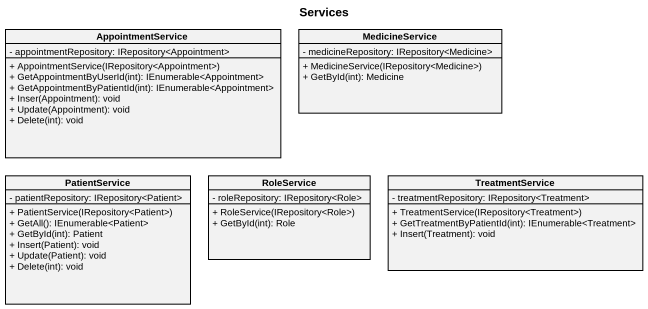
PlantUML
@startuml
title Services
hide circle
hide empty members
skinparam classAttributeIconSize 0
class AppointmentService {
  - appointmentRepository: IRepository<Appointment>
  + AppointmentService(IRepository<Appointment>)
  + GetAppointmentByUserId(int): IEnumerable<Appointment>
  + GetAppointmentByPatientId(int): IEnumerable<Appointment>
  + Inser(Appointment): void
  + Update(Appointment): void
  + Delete(int): void
}
class MedicineService {
  - medicineRepository: IRepository<Medicine>
  + MedicineService(IRepository<Medicine>)
  + GetById(int): Medicine
}
class PatientService {
  - patientRepository: IRepository<Patient>
  + PatientService(IRepository<Patient>)
  + GetAll(): IEnumerable<Patient>
  + GetById(int): Patient
  + Insert(Patient): void
  + Update(Patient): void
  + Delete(int): void
}
class RoleService {
  - roleRepository: IRepository<Role>
  + RoleService(IRepository<Role>)
  + GetById(int): Role
}
class TreatmentService {
  - treatmentRepository: IRepository<Treatment>
  + TreatmentService(IRepository<Treatment>)
  + GetTreatmentByPatientId(int): IEnumerable<Treatment>
  + Insert(Treatment): void
}
@enduml
